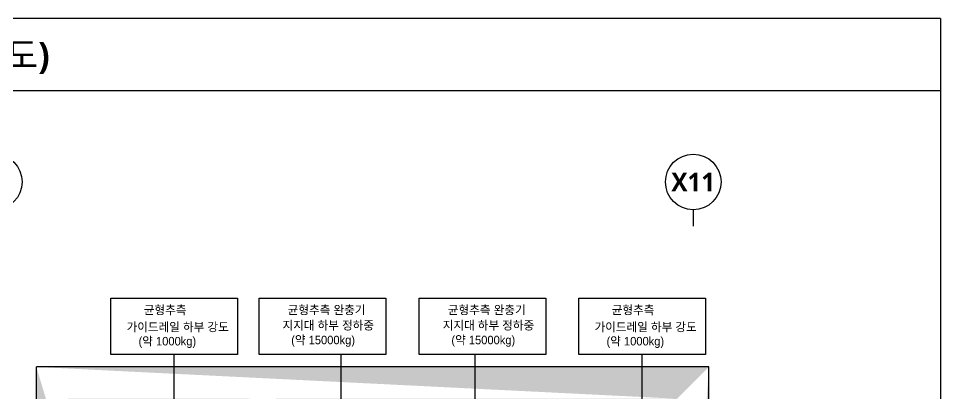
# Model space of a CAD drawing. Header units: millimetres. Extents: x 2370 to 266135, y -585395 to 33485.
# Drawn here: x 239500 to 256915, y 24979 to 32061 of the extents above; entities that cross this region are included whole.
import ezdxf
from ezdxf.enums import TextEntityAlignment as Align

# ---------------------------------------------------------------- set-up
doc = ezdxf.new("R2010")
doc.units = ezdxf.units.MM
doc.layers.add('0해치', color=253, linetype='Continuous', lineweight=9)
for name, color, linetype in [('A-ANNO-TEXT1', 7, 'Continuous'), ('A-ST-AXIS-BUB', 7, 'Continuous'), ('지상3층 평면도$0$A-ST-CONC', 2, 'Continuous')]:
    doc.layers.add(name, color=color, linetype=linetype)
doc.styles.add('SH_진천_나눔', font='')
doc.styles.get("Standard").update_dxf_attribs({"font": 'NanumGothicBold.ttf'})
doc.styles.get('SH_진천_나눔').set_extended_font_data('NanumGothic', bold=True)
doc.dimstyles.new('DIM-ROPE HOLE', dxfattribs={"dimscale": 180, "dimtxt": 1, "dimasz": 0.4, "dimexe": 0.2, "dimexo": 0.3, "dimgap": 0.4, "dimtad": 1, "dimdec": 0, "dimlfac": 0.5, "dimtxsty": 'Standard', "dimcen": 0, "dimclrd": 15, "dimclre": 15, "dimclrt": 3, "dimadec": 0, "dimazin": 0, "dimtfac": 1, "dimtix": 1, "dimtmove": 0, "dimatfit": 3, "dimfxl": 1, "dimarcsym": 0})

# ---------------------------------------------------------------- blocks, each defined once
blk = doc.blocks.new('A-ST-AXIS-BUB-1')
at = {"layer": 'A-ST-AXIS-BUB'}
blk.add_line((0, 350), (0, 0), dxfattribs=at)
blk.add_circle((0, 950), 600, dxfattribs=at)

msp = doc.modelspace()

# ---------------------------------------------------------------- hatches: boundary and pattern name
at = {"layer": '0해치', "ltscale": 600, "transparency": 33554687}
h = msp.add_hatch(dxfattribs=at)
h.set_pattern_fill('CONC', color=256, scale=30, angle=180, style=0)
h.set_pattern_definition([(180, (107212.9, -640979.1), (-9e-14, -762), [0, -762]), (180, (107205.3, -640712.4), (-9e-14, -762), [0, -762]), (180, (107182.4, -641123.9), (-9e-14, -762), [0, -762]), (158.19859, (107578.66, -640887.7), (-2286, 762), [82.0699, -4021.4257]), (36.869898, (107502.46, -640857.22), (-2286, -1524), [38.1, -3771.9]), (310.601295, (107532.935, -640834.356), (-3810, 4572), [70.2529, -6955.03995]), (26.56505, (107784.4, -640742.9), (762, 762), [17.0388, -1686.845]), (146.309932, (107799.64, -640735.3), (-1524, 762), [27.4743, -2719.9558]), (288.43495, (107776.78, -640720.06), (762, -1524), [24.09656, -2385.559]), (45, (107296.7, -640666.7), (2e-13, 762), [32.3289, -1045.3018]), (180, (107319.6, -640643.86), (-762, -762), [45.72, -716.28]), (315, (107273.86, -640643.86), (762, -1e-13), [32.3289, -1045.3018]), (71.56505, (107388.16, -641154.4), (-762, -1524), [24.09656, -2385.559]), (180, (107395.8, -641131.5), (-762, -762), [38.1, -723.9]), (323.130102, (107357.68, -641131.54), (2286, -1524), [38.1, -3771.9]), (33.690068, (107792.02, -641162.02), (-1524, -762), [27.4743, -2719.9558]), (161.56505, (107814.88, -641146.78), (1524, -762), [48.1931, -2361.4625]), (306.869898, (107769.16, -641131.54), (-1524, 2286), [38.1, -3771.9]), (180, (107571, -641131.5), (-9e-14, -762), [0, -762]), (180, (107776.8, -640933.4), (-9e-14, -762), [0, -762]), (180, (107563.4, -640651.5), (-9e-14, -762), [0, -762]), (180, (107357.7, -640887.7), (-9e-14, -762), [0, -762]), (180, (107578.66, -641017.2), (-9e-14, -762), [0, -762]), (180, (107746.3, -641040.1), (-9e-14, -762), [0, -762]), (180, (107677.7, -640994.4), (-9e-14, -762), [0, -762]), (180, (107708.2, -640811.5), (-9e-14, -762), [0, -762]), (180, (107891.1, -640842), (-9e-14, -762), [0, -762]), (180, (107883.46, -641017.2), (-9e-14, -762), [0, -762]), (180, (107906.3, -641184.9), (-9e-14, -762), [0, -762]), (180, (107670.1, -641215.36), (-9e-14, -762), [0, -762]), (180, (107502.46, -641245.8), (-9e-14, -762), [0, -762]), (180, (107235.76, -641215.36), (-9e-14, -762), [0, -762]), (180, (107418.6, -640979.1), (-9e-14, -762), [0, -762]), (180, (107494.8, -641116.3), (-9e-14, -762), [0, -762]), (180, (107433.9, -640750.5), (-9e-14, -762), [0, -762]), (180, (107662.5, -640712.4), (-9e-14, -762), [0, -762]), (180, (107433.9, -640544.8), (-9e-14, -762), [0, -762]), (180, (107685.3, -640590.5), (-9e-14, -762), [0, -762]), (180, (107929.2, -640567.66), (-9e-14, -762), [0, -762]), (180, (107837.7, -640529.56), (-9e-14, -762), [0, -762]), (180, (107830.1, -640636.2), (-9e-14, -762), [0, -762]), (180, (107319.6, -640514.3), (-9e-14, -762), [0, -762]), (180, (107228.1, -640826.7), (-9e-14, -762), [0, -762]), (180, (107266.2, -641055.3), (-9e-14, -762), [0, -762]), (180, (107616.76, -640506.7), (-9e-14, -762), [0, -762])])
edge = h.paths.add_edge_path()
edge.add_line((244438.2, 15681.5), (239838.2, 15681.5))
edge.add_line((245038.2, 14902.5), (244438.2, 14902.5))
edge.add_line((244438.2, 14902.5), (244438.2, 15681.5))
edge.add_line((245038.2, 14902.5), (245038.2, 15681.5))
edge.add_line((252538.2, 15681.5), (245038.2, 15681.5))
edge.add_line((240438.2, 17081.5), (239838.2, 17081.5))
edge.add_line((240438.2, 17081.5), (240038.2, 17081.5))
edge.add_line((240438.2, 23481.5), (239838.2, 23481.5))
edge.add_line((239838.2, 15681.5), (239838.2, 17081.5))
edge.add_line((240438.2, 16281.5), (240438.2, 17081.5))
edge.add_line((239838.2, 23481.5), (239838.2, 25481.5))
edge.add_line((240438.2, 23481.5), (240438.2, 24881.5))
edge.add_line((252538.2, 15681.5), (252538.2, 25481.5))
edge.add_line((251938.2, 16281.5), (251938.2, 24881.5))
edge.add_line((252538.2, 25481.5), (239838.2, 25481.5))
edge.add_line((251938.2, 24881.5), (240438.2, 24881.5))
edge.add_line((251938.2, 16281.5), (240438.2, 16281.5))
edge.add_line((243863, 24882.3), (243713, 24882.3))
edge.add_line((244215, 24882.3), (244365, 24882.3))

# ---------------------------------------------------------------- linework, layer by layer
at = {"ltscale": 600}
for q in [(205846.8, 32060.6), (256915, -7179.1)]:
    msp.add_line((256915, 32060.6), q, dxfattribs=at)
msp.add_line((205846.8, 30700.6), (256915, 30700.6))
for points in [[(241243.7, 26781), (243636.5, 26781), (243636.5, 25717.9), (241243.7, 25717.9)], [(244043.5, 26781), (246436.2, 26781), (246436.2, 25717.9), (244043.5, 25717.9)], [(247068.9, 26781), (249461.6, 26781), (249461.6, 25717.9), (247068.9, 25717.9)], [(250081.7, 26781), (252474.4, 26781), (252474.4, 25717.9), (250081.7, 25717.9)]]:
    msp.add_lwpolyline(points, close=True, dxfattribs=at)
at = {"layer": '지상3층 평면도$0$A-ST-CONC'}
for p, q in [((252538.2, 25480.6), (239838.2, 25480.6)), ((239838.2, 23480.6), (239838.2, 25480.6)), ((252538.2, 15680.6), (252538.2, 25480.6))]:
    msp.add_line(p, q, dxfattribs=at)

# ---------------------------------------------------------------- block references
at = {"layer": 'A-ST-AXIS-BUB', "xscale": 0.8749999999999998, "yscale": 0.8749999999999998, "zscale": 0.8749999999999998}
for p in [(239044.2, 28141.8), (252244.2, 28141.8)]:
    msp.add_blockref('A-ST-AXIS-BUB-1', p, dxfattribs=at)

# ---------------------------------------------------------------- texts
at = {"style": 'SH_진천_나눔'}
msp.add_text('2.피트 하부 하중 위치 (평면도)', height=492.629, dxfattribs=at).set_placement((231638, 31122.4))
at = {"color": 3, "ltscale": 2, "char_height": 160.524, "attachment_point": 9, "style": 'SH_진천_나눔'}
for s, insert in [('{\\fGulim|b0|i0|c129|p50;균형추측 }', (242673.3, 26458.3)), ('{\\fGulim|b0|i0|c129|p50;균형추측 완충기 }', (246054.1, 26459)), ('{\\fGulim|b0|i0|c129|p50;균형추측 완충기 }', (249079.5, 26459)), ('{\\fGulim|b0|i0|c129|p50;균형추측 }', (251511.2, 26458.3)), ('{\\fGulim|b0|i0|c129|p50;가이드레일 하부 강도}', (243472.1, 26136.8)), ('{\\fGulim|b0|i0|c129|p50;지지대 하부 정하중}', (246215.6, 26168.4)), ('{\\fGulim|b0|i0|c129|p50;지지대 하부 정하중}', (249241, 26168.4)), ('{\\fGulim|b0|i0|c129|p50;가이드레일 하부 강도}', (252310, 26136.8)), ('{\\fGulim|b0|i0|c129|p50;(약 1000kg)}', (242857, 25839.2)), ('{\\f굴림|b0|i0|c129|p50;(약 15000kg)}', (245856.7, 25861.3)), ('{\\f굴림|b0|i0|c129|p50;(약 15000kg)}', (248882.1, 25861.3)), ('{\\fGulim|b0|i0|c129|p50;(약 1000kg)}', (251695, 25839.2))]:
    msp.add_mtext(s, dxfattribs=dict(at, insert=insert))
at = {"layer": 'A-ANNO-TEXT1', "style": 'SH_진천_나눔'}
msp.add_text('X11', height=350, dxfattribs=at).set_placement((252244.2, 28973.1), align=Align.MIDDLE_CENTER)

# ---------------------------------------------------------------- leaders
at = {"ltscale": 600}
for points in [[(244353.1, 24281.5), (242440.1, 24281.5), (242440.1, 25717.9)], [(245592.1, 24381.5), (245592.1, 25717.9)], [(248126, 24381.5), (248126, 25717.9)], [(249365.1, 24281.5), (251278, 24281.5), (251278, 25717.9)]]:
    msp.add_leader(points, dimstyle='DIM-ROPE HOLE', override={"dimgap": 0.4, "dimtad": 0}, dxfattribs=at)

doc.saveas('drawing.dxf')
